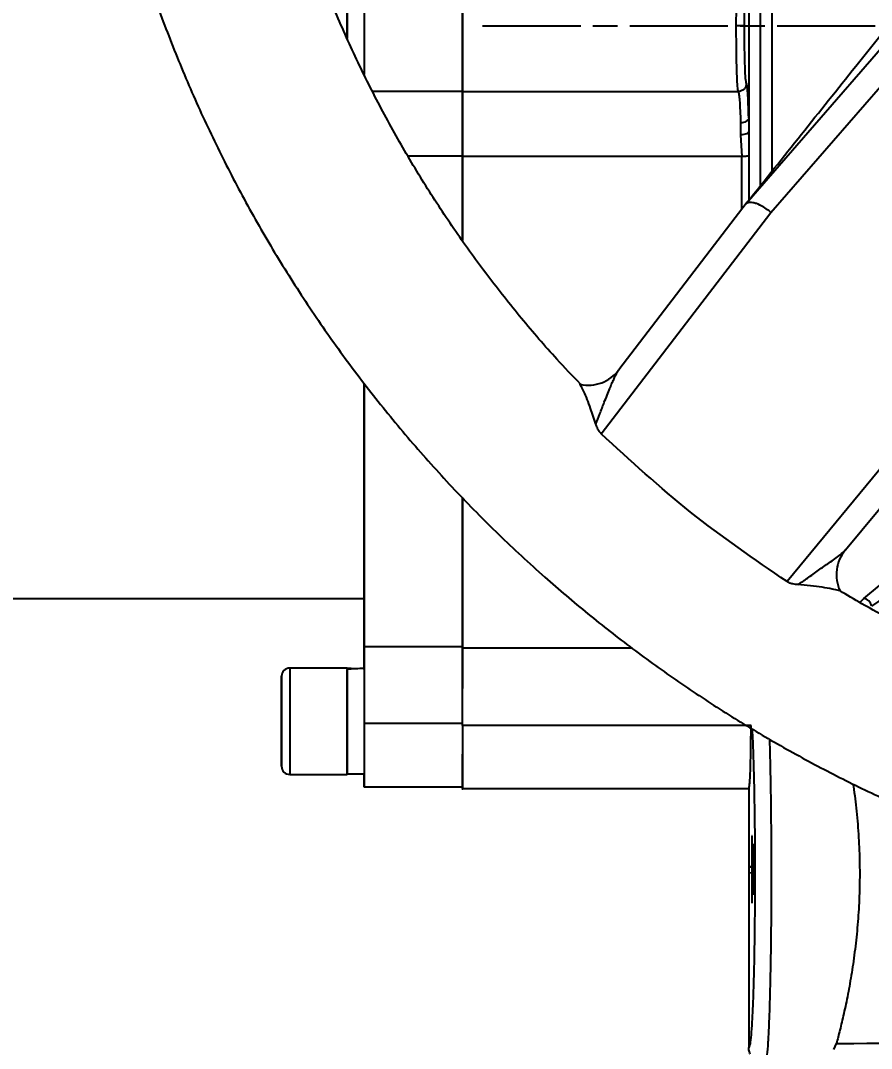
# Model space of a CAD drawing. Header units: millimetres. Extents: x 2085 to 4229, y 754 to 2271.
# Drawn here: x 2894.1 to 2998.1, y 967.9 to 1093.5 of the extents above; entities that cross this region are included whole.
import ezdxf

# ---------------------------------------------------------------- set-up
doc = ezdxf.new("R2010")
doc.units = ezdxf.units.MM
doc.linetypes.add('AM_ISO08W050', pattern=[18, 12, -1.5, 3, -1.5])
doc.layers.add('AM_5', color=3, linetype='Continuous', lineweight=25)
doc.layers.add('AM_7', color=4, linetype='AM_ISO08W050', lineweight=25)
doc.styles.add('SLDTEXTSTYLE1', font='txt.shx', dxfattribs={"width": 0.7, "bigfont": 'gbcbig.shx'})
doc.dimstyles.new('SLDDIMSTYLE12$0', dxfattribs={"dimtxt": 12, "dimasz": 10, "dimexe": 0, "dimexo": 0.0625, "dimgap": 0.875, "dimtad": 1, "dimdec": 1, "dimlfac": 1.8, "dimrnd": 1e-09, "dimzin": 12, "dimdsep": 46, "dimtxsty": 'SLDTEXTSTYLE1', "dimcen": 0.09, "dimdle": 8.16, "dimclrd": 3, "dimclre": 3, "dimadec": 0, "dimazin": 3, "dimtfac": 1, "dimtdec": 1, "dimtofl": 0, "dimtmove": 0, "dimatfit": 3, "dimfxl": 0, "dimfrac": 2, "dimtolj": 1, "dimlwd": 5, "dimlwe": 5, "dimarcsym": 0})

# ---------------------------------------------------------------- blocks, each defined once
blk = doc.blocks.new('*D72')
at = {"layer": 'AM_5', "color": 3, "lineweight": 5, "transparency": 16777216}
blk.add_line((3026.8, 1151.45), (2876.46, 1151.45), dxfattribs=at)
at = {"layer": 'AM_5', "color": 3, "linetype": 'Continuous', "lineweight": 5, "transparency": 16777216}
for p, q in [((2876.46, 1141.45), (2876.46, 919.82)), ((3006.09, 909.82), (2876.46, 909.82))]:
    blk.add_line(p, q, dxfattribs=at)
at = {"layer": 'AM_5', "color": 3, "transparency": 16777216}
for points in [[(2874.79, 1141.45), (2878.13, 1141.45), (2876.46, 1151.45)], [(2874.79, 919.82), (2878.13, 919.82), (2876.46, 909.82)]]:
    blk.add_solid(points, dxfattribs=at)
at = {"layer": 'Defpoints', "color": 0, "transparency": 16777216}
for p in [(3026.86, 1151.45), (2876.46, 909.82), (3006.15, 909.82)]:
    blk.add_point(p, dxfattribs=at)
at = {"layer": 'AM_5', "color": 0, "transparency": 16777216, "insert": (2869.58, 983.74), "char_height": 12, "attachment_point": 5, "rotation": 90, "style": 'SLDTEXTSTYLE1'}
blk.add_mtext('\\A1;245', dxfattribs=at)

msp = doc.modelspace()

# ---------------------------------------------------------------- linework, layer by layer
at = {"color": 7, "linetype": 'Continuous', "lineweight": 25}
for p, q in [((2983.088, 1104.049), (2983.088, 1092.849)), ((2983.088, 1092.849), (2983.088, 1081.648)), ((2982.781, 1071.171), (2999.466, 1090.408)), ((2985.801, 1070.104), (3002.457, 1089.267)), ((2937.075, 1084.922), (2948.088, 1084.922)), ((2948.088, 1084.871), (2981.799, 1084.871)), ((2983.088, 1081.648), (2983.088, 1080.038)), ((2982.088, 1079.569), (2982.221, 1076.913)), ((2983.088, 1079.663), (2983.019, 1079.867)), ((2983.088, 1080.038), (2983.088, 1077.015)), ((2948.087, 1076.984), (2941.454, 1076.984)), ((2982.221, 1076.913), (2948.087, 1076.913)), ((2983.088, 1077.015), (2983.088, 1071.532)), ((2982.895, 1071.338), (2967.224, 1050.868)), ((2965.047, 1043.057), (2985.801, 1070.104)), ((3009.478, 1051.274), (2987.766, 1024.989)), ((2994.9, 1028.858), (3011.34, 1048.716)), ((2997.144, 1022.931), (2999.052, 1024.526)), ((2795.087, 1022.917), (2936.087, 1022.917)), ((2996.684, 1022.454), (2997.144, 1022.931)), ((2999.89, 1023.215), (2998.08, 1022)), ((2936.087, 1017.072), (2948.087, 1017.072)), ((2948.087, 1016.876), (2968.769, 1016.875)), ((2933.987, 1014.417), (2926.987, 1014.417)), ((2925.987, 1007.917), (2925.987, 1010.917)), ((2925.987, 1010.917), (2925.987, 1010.917)), ((2925.987, 1010.917), (2925.987, 1007.917)), ((2925.987, 1007.917), (2925.987, 1004.917)), ((2925.987, 1004.917), (2925.987, 1007.917)), ((2925.987, 1007.917), (2925.987, 1007.917)), ((2948.087, 1007.636), (2936.087, 1007.636)), ((2983.368, 1007.421), (2948.087, 1007.421)), ((2925.987, 1004.917), (2925.987, 1004.917)), ((2926.987, 1001.417), (2933.987, 1001.417)), ((2933.987, 1001.477), (2936.087, 1001.477)), ((2936.087, 999.917), (2948.087, 999.917)), ((2948.087, 999.684), (2983.088, 999.684)), ((2983.087, 999.684), (2983.087, 968.071)), ((2983.509, 993.905), (2983.481, 993.903)), ((2983.481, 993.903), (2983.481, 990.169)), ((2983.481, 993.903), (2983.509, 993.903)), ((2983.509, 985.739), (2983.509, 993.905)), ((2983.601, 992.933), (2983.573, 992.931)), ((2983.573, 992.931), (2983.573, 986.72)), ((2983.573, 992.931), (2983.601, 992.931)), ((2983.601, 986.722), (2983.601, 992.933)), ((2983.681, 991.981), (2983.655, 991.979)), ((2983.655, 991.979), (2983.655, 987.682)), ((2983.655, 991.979), (2983.681, 991.979)), ((2983.681, 987.684), (2983.681, 991.981)), ((2983.481, 990.169), (2983.11, 990.146)), ((2983.11, 990.146), (2983.11, 989.411)), ((2983.11, 990.146), (2983.509, 990.146)), ((2983.481, 990.169), (2983.509, 990.169)), ((2983.11, 989.411), (2983.481, 989.433)), ((2983.481, 989.433), (2983.481, 985.737)), ((2983.481, 989.433), (2983.509, 989.433)), ((2983.655, 987.682), (2983.681, 987.684)), ((2983.573, 986.72), (2983.601, 986.722)), ((2983.481, 985.737), (2983.509, 985.739)), ((2993.469, 967.821), (2993.797, 968.535))]:
    msp.add_line(p, q, dxfattribs=at)
at = {"color": 7, "linetype": 'Continuous', "lineweight": 25, "flags": 128}
for points in [[(2936.088, 1100.912), (2936.088, 1100.659), (2936.088, 1100.035), (2936.088, 1099.07), (2936.088, 1097.81), (2936.088, 1096.315), (2936.088, 1094.658), (2936.088, 1092.917), (2936.088, 1091.176), (2936.088, 1089.518), (2936.088, 1088.023), (2936.088, 1086.942)], [(2948.088, 1084.922), (2948.088, 1085.174), (2948.088, 1085.798), (2948.088, 1086.763), (2948.088, 1088.023), (2948.088, 1089.518), (2948.088, 1091.176), (2948.088, 1092.917), (2948.088, 1094.658), (2948.088, 1096.315), (2948.088, 1097.81), (2948.088, 1099.07), (2948.088, 1100.035), (2948.088, 1100.659), (2948.088, 1100.912)], [(2933.988, 1099.417), (2933.988, 1099.373), (2933.988, 1099.025), (2933.988, 1098.347), (2933.988, 1097.377), (2933.988, 1096.167), (2933.988, 1094.781), (2933.988, 1093.295), (2933.988, 1091.788), (2933.988, 1091.343)], [(2933.988, 1091.361), (2933.988, 1092.308), (2933.988, 1093.813), (2933.988, 1095.27), (2933.988, 1096.598), (2933.988, 1097.724), (2933.988, 1098.588), (2933.988, 1099.141), (2933.988, 1099.355), (2933.988, 1099.357)], [(2984.502, 1073.338), (2984.502, 1077.594), (2984.502, 1082.678), (2984.502, 1087.809), (2984.502, 1092.963), (2984.502, 1098.115)], [(2985.916, 1095.235), (2985.916, 1090.106), (2985.916, 1084.99), (2985.916, 1079.909), (2985.916, 1075.084)], [(2948.088, 1084.511), (2948.088, 1084.261), (2948.088, 1083.539), (2948.087, 1082.58), (2948.087, 1081.41), (2948.087, 1080.062), (2948.087, 1078.573), (2948.087, 1076.984)], [(2982.088, 1081.041), (2982.088, 1080.867), (2982.088, 1080.689), (2982.088, 1080.509), (2982.088, 1080.326), (2982.088, 1080.141), (2982.088, 1079.953), (2982.088, 1079.762), (2982.088, 1079.569)], [(2948.087, 1066.591), (2948.087, 1066.842), (2948.087, 1071.864), (2948.087, 1076.984)], [(2982.221, 1070.45), (2982.221, 1071.791), (2982.221, 1076.913)], [(2936.087, 1049.2), (2936.087, 1048.183), (2936.087, 1043.984), (2936.087, 1040.012), (2936.087, 1036.284), (2936.087, 1032.818), (2936.087, 1029.63), (2936.087, 1026.735), (2936.087, 1024.147), (2936.087, 1021.876), (2936.087, 1019.935), (2936.087, 1018.331), (2936.087, 1017.072)], [(2936.087, 1022.917), (2936.087, 1023.095), (2936.087, 1023.629), (2936.087, 1024.516), (2936.087, 1025.752), (2936.087, 1027.33), (2936.087, 1029.242), (2936.087, 1031.479), (2936.087, 1034.029), (2936.087, 1036.879), (2936.087, 1040.014), (2936.087, 1043.419), (2936.087, 1047.076), (2936.087, 1049.122)], [(2936.087, 1017.072), (2936.087, 1018.331), (2936.087, 1019.935), (2936.087, 1021.876), (2936.087, 1022.917)], [(2936.087, 1017.072), (2936.087, 1016.598), (2936.087, 1015.867), (2936.087, 1014.9), (2936.087, 1013.723), (2936.087, 1012.37), (2936.087, 1010.876), (2936.087, 1009.284), (2936.087, 1007.636)], [(2936.087, 1014.241), (2936.087, 1014.9), (2936.087, 1015.867), (2936.087, 1016.598), (2936.087, 1017.072)], [(2926.987, 1014.417), (2926.987, 1014.406), (2926.987, 1014.144), (2926.987, 1013.546), (2926.987, 1012.645), (2926.987, 1011.488), (2926.987, 1010.14), (2926.987, 1008.671), (2926.987, 1007.162), (2926.987, 1005.694), (2926.987, 1004.345), (2926.987, 1003.189), (2926.987, 1002.287), (2926.987, 1001.69), (2926.987, 1001.428), (2926.987, 1001.417)], [(2933.987, 1014.417), (2933.987, 1014.406), (2933.987, 1014.144), (2933.987, 1013.546), (2933.987, 1012.645), (2933.987, 1011.488), (2933.987, 1010.14), (2933.987, 1008.671), (2933.987, 1007.162), (2933.987, 1005.694), (2933.987, 1004.345), (2933.987, 1003.189), (2933.987, 1002.287), (2933.987, 1001.69), (2933.987, 1001.428), (2933.987, 1001.417)], [(2933.987, 1001.478), (2933.987, 1001.539), (2933.987, 1001.922), (2933.987, 1002.632), (2933.987, 1003.632), (2933.987, 1004.865), (2933.987, 1006.266), (2933.987, 1007.757), (2933.987, 1009.256), (2933.987, 1010.682), (2933.987, 1011.957), (2933.987, 1013.011), (2933.987, 1013.787), (2933.987, 1014.241)], [(2936.087, 1007.636), (2936.087, 1005.903), (2936.087, 1004.266), (2936.087, 1002.804), (2936.087, 1001.588), (2936.087, 1000.674), (2936.087, 1000.108), (2936.087, 999.917), (2936.087, 1000.108), (2936.087, 1000.674), (2936.087, 1001.477)], [(2993.797, 968.535), (2994.688, 968.546), (2995.932, 968.557), (2997.522, 968.568), (2999.453, 968.579), (3001.714, 968.589), (3004.295, 968.599), (3007.185, 968.608), (3010.37, 968.617), (3013.835, 968.626), (3017.564, 968.634), (3021.541, 968.642), (3025.746, 968.649), (3030.161, 968.655), (3034.764, 968.66), (3039.535, 968.665), (3044.452, 968.67), (3049.492, 968.673), (3054.631, 968.676)]]:
    msp.add_lwpolyline(points, dxfattribs=at)
at = {"color": 7, "linetype": 'Continuous', "lineweight": 25}
for centre, radius, start, end in [((2981.801, 966.252), 126.631, 89.65559, 90.10778), ((2963.483, 1053.66), 4.669, 257.62568, 323.26961), ((2998.462, 1025.841), 4.668, 139.73951, 205.37948), ((2996.99, 1021.84), 1.102, 8.36733, 81.9514), ((2926.987, 1013.417), 1, 90, 180), ((2926.987, 1002.417), 1, 180, 270)]:
    msp.add_arc(centre, radius, start, end, dxfattribs=at)
for centre, start_param, end_param in [((2933.987, 1007.917), 1.4765232, 1.5707963), ((2936.087, 1007.917), 1.5707963, 1.760193)]:
    msp.add_ellipse(centre, major_axis=(11.154, 0), ratio=0.5773521, start_param=start_param, end_param=end_param, dxfattribs=at)
for points, knots in [([(3070.654, 982.719), (3073.215, 982.744), (3076.795, 982.779), (3082.064, 983.057), (3086.529, 983.393), (3091.845, 983.958), (3097.414, 984.732), (3103.227, 985.742), (3109.199, 986.998), (3115.275, 988.508), (3121.413, 990.279), (3127.578, 992.313), (3133.741, 994.613), (3139.878, 997.178), (3145.966, 1000.008), (3151.986, 1003.102), (3157.919, 1006.457), (3163.748, 1010.069), (3169.457, 1013.935), (3175.033, 1018.049), (3180.46, 1022.406), (3185.726, 1027), (3190.817, 1031.825), (3195.722, 1036.872), (3200.429, 1042.135), (3204.927, 1047.605), (3209.205, 1053.273), (3213.254, 1059.131), (3217.063, 1065.167), (3220.625, 1071.373), (3223.93, 1077.738), (3226.971, 1084.25), (3229.74, 1090.9), (3232.231, 1097.674), (3234.436, 1104.562), (3236.351, 1111.55), (3237.969, 1118.628), (3239.287, 1125.782), (3240.3, 1132.999), (3241.004, 1140.266), (3241.397, 1147.57), (3241.476, 1154.898), (3241.239, 1162.236), (3240.685, 1169.571), (3239.813, 1176.888), (3238.623, 1184.175), (3237.114, 1191.418), (3235.289, 1198.603), (3233.149, 1205.715), (3230.695, 1212.743), (3227.93, 1219.672), (3224.858, 1226.488), (3221.48, 1233.179), (3217.803, 1239.73), (3213.829, 1246.13), (3209.564, 1252.366), (3205.013, 1258.424), (3200.181, 1264.292), (3195.074, 1269.959), (3189.697, 1275.411), (3184.251, 1280.459), (3178.777, 1285.111), (3173.319, 1289.38), (3167.694, 1293.423), (3161.913, 1297.231), (3155.985, 1300.799), (3149.923, 1304.121), (3143.737, 1307.192), (3137.44, 1310.005), (3131.047, 1312.557), (3124.572, 1314.843), (3118.034, 1316.859), (3111.459, 1318.602), (3104.886, 1320.067), (3098.392, 1321.248), (3092.103, 1322.145), (3086.579, 1322.729), (3081.696, 1323.096), (3076.872, 1323.336), (3070.898, 1323.453), (3065.381, 1323.343), (3060.112, 1323.071), (3055.647, 1322.734), (3050.331, 1322.169), (3044.762, 1321.395), (3038.949, 1320.385), (3032.978, 1319.129), (3026.901, 1317.619), (3020.764, 1315.848), (3014.598, 1313.814), (3008.435, 1311.514), (3002.298, 1308.949), (2996.21, 1306.119), (2990.19, 1303.025), (2984.258, 1299.67), (2978.428, 1296.058), (2972.719, 1292.192), (2967.143, 1288.078), (2961.716, 1283.721), (2956.45, 1279.127), (2951.359, 1274.302), (2946.454, 1269.255), (2941.747, 1263.992), (2937.249, 1258.522), (2932.971, 1252.854), (2928.922, 1246.996), (2925.113, 1240.96), (2921.551, 1234.754), (2918.246, 1228.389), (2915.203, 1221.877), (2912.442, 1215.226), (2910.104, 1208.944), (2908.826, 1204.838), (2908.263, 1203.03)], [0, 0, 0, 0, 0.0102074, 0.014274, 0.021037, 0.0280561, 0.0355867, 0.0434511, 0.0515783, 0.0599113, 0.0684099, 0.0770439, 0.085791, 0.0946336, 0.1035582, 0.112554, 0.1216124, 0.1307262, 0.1398897, 0.1490979, 0.1583469, 0.1676331, 0.1769537, 0.1863062, 0.1956884, 0.2050985, 0.2145348, 0.2239961, 0.233481, 0.2429885, 0.2525178, 0.262068, 0.2716385, 0.2812287, 0.2908382, 0.3004664, 0.3101132, 0.3197782, 0.3294613, 0.3391624, 0.3488814, 0.3586183, 0.3683733, 0.3781464, 0.387938, 0.3977483, 0.4075776, 0.4174265, 0.4272956, 0.4371854, 0.4470968, 0.4570307, 0.4669882, 0.4769704, 0.486979, 0.4970156, 0.5070822, 0.5171812, 0.5273154, 0.5374882, 0.5477037, 0.5569145, 0.5661226, 0.5753266, 0.5845258, 0.5937191, 0.6029052, 0.6120821, 0.6212471, 0.6303962, 0.6395236, 0.6486197, 0.6576679, 0.6666375, 0.6754633, 0.6839789, 0.6919633, 0.6976055, 0.7035012, 0.7112199, 0.7214273, 0.7254939, 0.7322569, 0.739276, 0.7468066, 0.754671, 0.7627982, 0.7711312, 0.7796298, 0.7882638, 0.7970109, 0.8058535, 0.8147781, 0.8237739, 0.8328323, 0.8419461, 0.8511096, 0.8603178, 0.8695668, 0.878853, 0.8881736, 0.8975261, 0.9069083, 0.9163184, 0.9257547, 0.935216, 0.9447009, 0.9542084, 0.9637377, 0.9732879, 0.9828584, 0.9924486, 1, 1, 1, 1]), ([(2962.503, 1049.126), (2961.543, 1050.127), (2959.053, 1052.72), (2955.272, 1057.133), (2951.14, 1062.335), (2947.24, 1067.74), (2943.57, 1073.327), (2940.144, 1079.088), (2936.969, 1085.012), (2934.056, 1091.087), (2931.411, 1097.302), (2929.043, 1103.644), (2926.958, 1110.101), (2925.163, 1116.661), (2923.664, 1123.309), (2922.465, 1130.033), (2921.571, 1136.819), (2920.985, 1143.653), (2920.712, 1150.52), (2920.753, 1157.408), (2921.11, 1164.301), (2921.785, 1171.184), (2922.778, 1178.044), (2924.09, 1184.866), (2925.719, 1191.636), (2927.665, 1198.337), (2929.925, 1204.957), (2932.497, 1211.481), (2935.378, 1217.893), (2938.564, 1224.181), (2942.052, 1230.33), (2945.837, 1236.326), (2949.913, 1242.155), (2954.276, 1247.804), (2958.92, 1253.259), (2963.839, 1258.508), (2968.848, 1263.365), (2973.903, 1267.837), (2978.961, 1271.934), (2984.188, 1275.811), (2989.582, 1279.442), (2994.058, 1282.239), (2996.782, 1283.736), (2997.609, 1284.19)], [0, 0, 0, 0, 0.0151775, 0.0393292, 0.0635604, 0.0878663, 0.1122429, 0.1366868, 0.161195, 0.1857649, 0.2103945, 0.2350819, 0.2598255, 0.2846241, 0.3094766, 0.3343824, 0.3593409, 0.3843518, 0.409415, 0.4345306, 0.4596989, 0.4849206, 0.5101965, 0.5355275, 0.5609152, 0.5863611, 0.6118672, 0.6374358, 0.6630699, 0.6887726, 0.714548, 0.7404006, 0.7663359, 0.7923603, 0.8184816, 0.8447092, 0.8710544, 0.8948026, 0.918543, 0.942272, 0.9659875, 0.9896862, 1, 1, 1, 1]), ([(2900.785, 1154.211), (2900.768, 1153.219), (2900.713, 1149.78), (2900.949, 1143.891), (2901.488, 1136.556), (2902.364, 1129.239), (2903.553, 1121.952), (2905.062, 1114.709), (2906.887, 1107.524), (2909.027, 1100.412), (2911.481, 1093.384), (2914.246, 1086.455), (2917.319, 1079.639), (2920.696, 1072.948), (2924.373, 1066.397), (2928.347, 1059.997), (2932.612, 1053.761), (2937.163, 1047.703), (2941.995, 1041.835), (2947.102, 1036.168), (2952.479, 1030.716), (2957.925, 1025.668), (2963.399, 1021.016), (2968.857, 1016.747), (2974.482, 1012.704), (2980.263, 1008.896), (2986.191, 1005.328), (2992.253, 1002.006), (2998.439, 998.935), (3004.736, 996.122), (3011.129, 993.57), (3017.605, 991.284), (3024.142, 989.268), (3030.717, 987.525), (3037.29, 986.06), (3043.784, 984.879), (3050.073, 983.982), (3055.597, 983.398), (3060.48, 983.032), (3065.304, 982.784), (3068.719, 982.743), (3070.654, 982.719)], [0, 0, 0, 0, 0.0110977, 0.0384563, 0.065866, 0.0933273, 0.120841, 0.1484084, 0.1760305, 0.2037091, 0.231446, 0.2592434, 0.2871039, 0.3150305, 0.3430267, 0.3710966, 0.3992451, 0.4274777, 0.4558012, 0.4842235, 0.512754, 0.5414043, 0.5672369, 0.5930617, 0.6188752, 0.6446752, 0.6704587, 0.6962218, 0.7219592, 0.7476632, 0.7733229, 0.7989215, 0.8244321, 0.8498086, 0.8749648, 0.8997175, 0.9236002, 0.9459932, 0.9618174, 0.9783523, 1, 1, 1, 1]), ([(2981.563, 1092.883), (2981.566, 1093.745), (2981.571, 1095.504), (2981.613, 1097.992), (2981.671, 1099.646), (2981.737, 1100.627), (2981.776, 1100.776), (2981.799, 1100.862)], [0, 0, 0, 0, 0.2106334, 0.4294058, 0.679371, 0.8166918, 1, 1, 1, 1]), ([(2982.895, 1071.338), (2987.311, 1076.874), (2995.198, 1086.759), (3003.132, 1096.705), (3006.623, 1101.082)], [0, 0, 0, 0, 0.5600004, 1, 1, 1, 1]), ([(2982.563, 1092.881), (2982.566, 1093.777), (2982.573, 1095.57), (2982.627, 1097.847), (2982.705, 1099.472), (2982.767, 1099.732), (2982.798, 1099.862)], [0, 0, 0, 0, 0.2498695, 0.4997255, 0.7497355, 1, 1, 1, 1]), ([(2981.799, 1084.871), (2981.769, 1085.018), (2981.716, 1085.274), (2981.652, 1086.584), (2981.611, 1088.006), (2981.584, 1089.554), (2981.567, 1091.201), (2981.564, 1092.329), (2981.563, 1092.883)], [0, 0, 0, 0, 0.2452809, 0.42889926, 0.57905177, 0.72428424, 0.86459927, 1, 1, 1, 1]), ([(2982.798, 1085.871), (2982.767, 1086.004), (2982.705, 1086.272), (2982.627, 1087.904), (2982.573, 1090.187), (2982.566, 1091.983), (2982.563, 1092.881)], [0, 0, 0, 0, 0.249886, 0.4997488, 0.7497519, 1, 1, 1, 1]), ([(2948.087, 1066.65), (2948.087, 1069.128), (2948.087, 1074.568), (2948.087, 1082.092), (2948.087, 1087.078), (2948.087, 1088.917)], [0, 0, 0, 0, 0.34558402, 0.75871151, 1, 1, 1, 1]), ([(2982.798, 1085.871), (2982.785, 1085.745), (2982.764, 1085.552), (2982.64, 1085.319), (2982.511, 1085.159), (2982.351, 1085.03), (2982.118, 1084.905), (2981.925, 1084.885), (2981.799, 1084.871)], [0, 0, 0, 0, 0.239471, 0.3683705, 0.5000015, 0.6316323, 0.7605311, 1, 1, 1, 1]), ([(2983.088, 1081.648), (2983.069, 1082.241), (2983.032, 1083.433), (2982.96, 1084.739), (2982.882, 1085.632), (2982.826, 1085.791), (2982.798, 1085.871)], [0, 0, 0, 0, 0.2485215, 0.4999911, 0.7509557, 1, 1, 1, 1]), ([(2981.799, 1084.871), (2981.831, 1084.783), (2981.886, 1084.627), (2981.965, 1083.779), (2982.033, 1082.649), (2982.07, 1081.561), (2982.088, 1081.041)], [0, 0, 0, 0, 0.2851739, 0.500074, 0.7610217, 1, 1, 1, 1]), ([(2983.087, 1081.648), (2983.082, 1081.607), (2983.073, 1081.527), (2983.008, 1081.417), (2982.924, 1081.325), (2982.844, 1081.262), (2982.798, 1081.232), (2982.768, 1081.215), (2982.673, 1081.164), (2982.453, 1081.081), (2982.215, 1081.055), (2982.088, 1081.041)], [0, 0, 0, 0, 0.13274928, 0.2587097, 0.38346285, 0.46187539, 0.50802694, 0.51153962, 0.54269826, 0.7552829, 1, 1, 1, 1]), ([(2948.087, 1076.913), (2948.087, 1074.479), (2948.087, 1070.992), (2948.087, 1067.657), (2948.087, 1066.65)], [0, 0, 0, 0, 0.6980153, 1, 1, 1, 1]), ([(2982.781, 1071.171), (2982.775, 1071.168), (2982.764, 1071.159), (2982.77, 1071.175), (2982.811, 1071.231), (2982.863, 1071.297), (2982.895, 1071.338)], [0, 0, 0, 0, 0.1147934, 0.2642503, 0.5426543, 1, 1, 1, 1]), ([(2985.801, 1070.104), (2985.771, 1070.129), (2985.686, 1070.201), (2985.395, 1070.431), (2984.82, 1070.825), (2984.144, 1071.151), (2983.605, 1071.298), (2983.136, 1071.349), (2982.92, 1071.241), (2982.781, 1071.171)], [0, 0, 0, 0, 0.0260712, 0.0753359, 0.2510277, 0.500322, 0.632163, 0.7609985, 1, 1, 1, 1]), ([(2964.393, 1044.225), (2964.555, 1044.643), (2964.905, 1045.552), (2965.481, 1047.022), (2965.961, 1048.26), (2966.338, 1049.168), (2966.566, 1049.686), (2966.794, 1050.162), (2967.015, 1050.581), (2967.16, 1050.781), (2967.224, 1050.868)], [0, 0, 0, 0, 0.16110259, 0.35021061, 0.58679818, 0.6800351, 0.76295635, 0.83579245, 0.92817368, 1, 1, 1, 1]), ([(2964.393, 1044.225), (2964.185, 1044.879), (2963.711, 1046.363), (2963.065, 1047.945), (2962.629, 1048.839), (2962.492, 1049.081), (2962.48, 1049.103), (2962.482, 1049.1), (2962.482, 1049.1)], [0, 0, 0, 0, 0.2971018, 0.6738454, 0.8402733, 0.9608545, 0.994792, 1, 1, 1, 1]), ([(2965.047, 1043.057), (2964.938, 1043.18), (2964.674, 1043.482), (2964.499, 1043.899), (2964.415, 1044.157), (2964.393, 1044.225)], [0, 0, 0, 0, 0.34080917, 0.82809855, 1, 1, 1, 1]), ([(2987.766, 1024.989), (2983.764, 1027.73), (2975.761, 1033.212), (2968.618, 1039.775), (2965.047, 1043.057)], [0, 0, 0, 0, 0.5000005, 1, 1, 1, 1]), ([(2948.087, 1016.807), (2948.087, 1017.381), (2948.087, 1018.53), (2948.087, 1021.133), (2948.087, 1024.342), (2948.087, 1028.227), (2948.087, 1031.869), (2948.087, 1034.408), (2948.087, 1035.252)], [0, 0, 0, 0, 0.1818994, 0.3637987, 0.5456981, 0.7275974, 0.9094968, 1, 1, 1, 1]), ([(2948.087, 1020.466), (2948.087, 1020.462), (2948.087, 1020.257), (2948.087, 1020.983), (2948.087, 1022.729), (2948.087, 1025.842), (2948.087, 1029.922), (2948.087, 1033.5), (2948.087, 1035.251)], [0, 0, 0, 0, 0.0032792, 0.2043382, 0.4053973, 0.6064563, 0.8075153, 1, 1, 1, 1]), ([(2948.087, 1035.251), (2948.087, 1034.481), (2948.087, 1032.008), (2948.087, 1028.416), (2948.087, 1024.502), (2948.087, 1021.265), (2948.087, 1018.632), (2948.087, 1017.461), (2948.087, 1016.876)], [0, 0, 0, 0, 0.0830225, 0.266418, 0.4498135, 0.633209, 0.8166045, 1, 1, 1, 1]), ([(2989.081, 1024.612), (2989.479, 1024.88), (2990.349, 1025.466), (2991.624, 1026.393), (2992.991, 1027.34), (2994.216, 1028.18), (2994.7, 1028.66), (2994.9, 1028.858)], [0, 0, 0, 0, 0.1731069, 0.3790677, 0.5833991, 0.8278545, 1, 1, 1, 1]), ([(2989.081, 1024.612), (2988.885, 1024.632), (2988.532, 1024.666), (2988.069, 1024.81), (2987.84, 1024.945), (2987.766, 1024.989)], [0, 0, 0, 0, 0.4614557, 0.826888, 1, 1, 1, 1]), ([(2994.245, 1023.84), (2994.245, 1023.84), (2994.254, 1023.836), (2994.053, 1023.902), (2993.274, 1024.089), (2992.061, 1024.304), (2990.641, 1024.488), (2989.599, 1024.571), (2989.081, 1024.612)], [0, 0, 0, 0, 0.0052274, 0.1258242, 0.3272801, 0.5489619, 0.7757262, 1, 1, 1, 1]), ([(3070.705, 1002.719), (3068.305, 1002.756), (3064.946, 1002.809), (3060.004, 1003.113), (3055.814, 1003.469), (3050.827, 1004.06), (3045.606, 1004.86), (3040.16, 1005.898), (3034.572, 1007.182), (3028.893, 1008.72), (3023.165, 1010.518), (3017.421, 1012.578), (3011.691, 1014.903), (3005.996, 1017.486), (3000.375, 1020.355), (2996.453, 1022.487), (2994.45, 1023.728), (2994.25, 1023.852)], [0, 0, 0, 0, 0.089708, 0.1255093, 0.1850415, 0.2468399, 0.3131505, 0.3824082, 0.4539863, 0.5273844, 0.6022463, 0.6783085, 0.7553722, 0.8332846, 0.9119262, 0.9912022, 1, 1, 1, 1]), ([(2948.087, 1016.807), (2948.087, 1016.472), (2948.087, 1015.802), (2948.087, 1013.964), (2948.087, 1012.451), (2948.087, 1011.917)], [0, 0, 0, 0, 0.3927328, 0.7854656, 1, 1, 1, 1]), ([(2925.987, 1007.917), (2925.987, 1008.608), (2925.987, 1009.673), (2925.987, 1010.954), (2925.987, 1011.834), (2925.987, 1012.548), (2925.987, 1013.212), (2925.987, 1013.549), (2925.987, 1013.212), (2925.987, 1012.548), (2925.987, 1011.834), (2925.987, 1010.954), (2925.987, 1009.673), (2925.987, 1008.608), (2925.987, 1007.917)], [0, 0, 0, 0, 0.1197284, 0.1841803, 0.25, 0.3158197, 0.3802716, 0.5, 0.6197284, 0.6841803, 0.75, 0.8158197, 0.8802716, 1, 1, 1, 1]), ([(2925.987, 1007.917), (2925.987, 1007.225), (2925.987, 1006.161), (2925.987, 1004.88), (2925.987, 1004), (2925.987, 1003.285), (2925.987, 1002.621), (2925.987, 1002.284), (2925.987, 1002.621), (2925.987, 1003.285), (2925.987, 1004), (2925.987, 1004.88), (2925.987, 1006.161), (2925.987, 1007.225), (2925.987, 1007.917)], [0, 0, 0, 0, 0.1197284, 0.1841803, 0.25, 0.3158197, 0.3802716, 0.5, 0.6197284, 0.6841803, 0.75, 0.8158197, 0.8802716, 1, 1, 1, 1]), ([(2948.087, 1007.421), (2948.087, 1006.404), (2948.087, 1004.369), (2948.087, 1001.775), (2948.087, 1000.178), (2948.087, 999.492), (2948.087, 999.687), (2948.087, 999.688)], [0, 0, 0, 0, 0.2496567, 0.4993133, 0.74897, 0.9986267, 1, 1, 1, 1]), ([(2983.087, 999.684), (2983.11, 999.728), (2983.148, 999.802), (2983.217, 1000.482), (2983.289, 1001.863), (2983.352, 1004.385), (2983.362, 1006.429), (2983.368, 1007.421)], [0, 0, 0, 0, 0.1587187, 0.2699568, 0.5007191, 0.7575201, 1, 1, 1, 1]), ([(2983.494, 1007.006), (2983.526, 1006.361), (2983.593, 1005.019), (2983.678, 1002.376), (2983.749, 999.321), (2983.799, 995.951), (2983.829, 992.384), (2983.837, 988.722), (2983.822, 985.074), (2983.786, 981.55), (2983.73, 978.254), (2983.654, 975.287), (2983.562, 972.734), (2983.456, 970.671), (2983.339, 969.17), (2983.215, 968.225), (2983.13, 968.122), (2983.087, 968.071)], [0, 0, 0, 0, 0.0620488, 0.1290419, 0.1960393, 0.2630353, 0.3300303, 0.3970253, 0.4640214, 0.5310177, 0.5980134, 0.6650096, 0.732007, 0.7990047, 0.8660027, 0.9330014, 1, 1, 1, 1]), ([(2985.611, 1005.731), (2985.614, 1005.654), (2985.633, 1005.095), (2985.665, 1003.936), (2985.715, 1001.882), (2985.763, 999.251), (2985.802, 996.005), (2985.827, 992.655), (2985.83, 990.39), (2985.832, 989.266)], [0, 0, 0, 0, 0.0188145, 0.1362189, 0.2484372, 0.4404844, 0.6297583, 0.8162623, 1, 1, 1, 1]), ([(2948.087, 1000.038), (2948.087, 1000.095), (2948.087, 1000.3), (2948.087, 1001.655), (2948.087, 1003.221), (2948.087, 1003.917)], [0, 0, 0, 0, 0.1768439, 0.6339579, 1, 1, 1, 1]), ([(2995.814, 1000.291), (2995.888, 999.808), (2996.109, 998.371), (2996.38, 995.753), (2996.605, 992.541), (2996.633, 990.355), (2996.646, 989.266)], [0, 0, 0, 0, 0.14552679, 0.43344548, 0.71778554, 1, 1, 1, 1]), ([(2985.832, 989.266), (2985.83, 988.075), (2985.827, 985.671), (2985.802, 982.522), (2985.769, 979.843), (2985.733, 977.619), (2985.685, 975.309), (2985.621, 972.933), (2985.535, 970.603), (2985.433, 968.529), (2985.354, 967.613), (2985.314, 967.139)], [0, 0, 0, 0, 0.1217334, 0.2456529, 0.3295313, 0.4143849, 0.5002146, 0.6112196, 0.7315209, 0.8611156, 1, 1, 1, 1]), ([(2996.646, 989.266), (2996.633, 988.221), (2996.608, 986.123), (2996.403, 983.022), (2996.09, 980.013), (2995.678, 977.155), (2995.203, 974.508), (2994.703, 972.153), (2994.213, 970.102), (2993.935, 969.056), (2993.797, 968.535)], [0, 0, 0, 0, 0.1214856, 0.2437954, 0.3676184, 0.4931071, 0.6198103, 0.7472252, 0.8740914, 1, 1, 1, 1]), ([(2983.268, 967.241), (2983.202, 967.416), (2983.102, 967.685), (2983.091, 967.971), (2983.087, 968.071)], [0, 0, 0, 0, 0.649785, 1, 1, 1, 1])]:
    msp.add_open_spline(points, degree=3, knots=knots, dxfattribs=at)
for points in [[(2948.088, 1100.862), (2948.088, 1100.713), (2948.088, 1100.416), (2948.088, 1098.559), (2948.088, 1095.957), (2948.088, 1093.908), (2948.088, 1092.883)], [(2948.088, 1092.883), (2948.088, 1091.858), (2948.088, 1089.808), (2948.088, 1087.198), (2948.088, 1085.33), (2948.088, 1085.024), (2948.088, 1084.871)], [(2948.088, 1084.871), (2948.088, 1084.723), (2948.088, 1084.427), (2948.087, 1082.643), (2948.087, 1080.103), (2948.087, 1077.977), (2948.087, 1076.913)], [(2983.088, 1080.038), (2983.072, 1079.977), (2983.042, 1079.854), (2982.811, 1079.699), (2982.481, 1079.59), (2982.219, 1079.576), (2982.088, 1079.569)], [(2983.088, 1077.015), (2983.038, 1077), (2982.939, 1076.971), (2982.727, 1076.939), (2982.483, 1076.917), (2982.309, 1076.915), (2982.221, 1076.913)], [(2948.087, 1007.421), (2948.087, 1008.526), (2948.087, 1010.736), (2948.087, 1013.623), (2948.087, 1015.874), (2948.087, 1016.542), (2948.087, 1016.876)]]:
    msp.add_open_spline(points, degree=3, dxfattribs=at)
at = {"layer": 'AM_7'}
msp.add_line((2950.542, 1092.883), (3080.458, 1092.883), dxfattribs=at)

# ---------------------------------------------------------------- dimensions: what is measured, and where the dimension line sits
at = {"layer": 'AM_5'}
dim = msp.add_linear_dim(base=(2876.458, 909.825), p1=(3026.86, 1151.45), p2=(3006.153, 909.825), angle=90, text='245', dimstyle='SLDDIMSTYLE12$0', override={"dimlfac": 1}, dxfattribs=at)
dim.commit()
dim.dimension.update_dxf_attribs({"geometry": '*D72', "text_midpoint": (2876.458, 983.738), "dimtype": 160})

doc.saveas('drawing.dxf')
